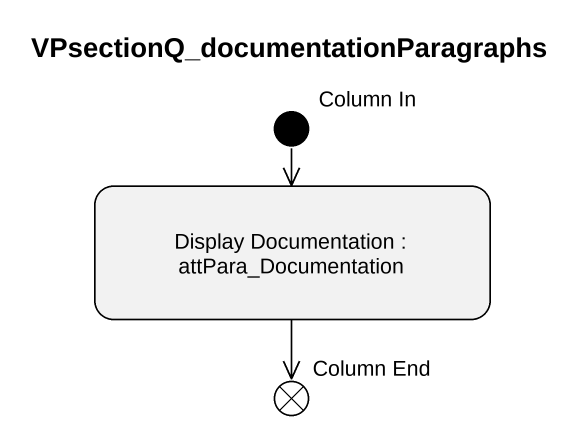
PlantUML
@startuml
title VPsectionQ_documentationParagraphs
hide empty description
state "Column In" as Column_In <<start>>
state "Display Documentation : attPara_Documentation" as Display_Documentation
state "Column End" as Column_End <<end>>
Column_In --> Display_Documentation
Display_Documentation --> Column_End
@enduml
